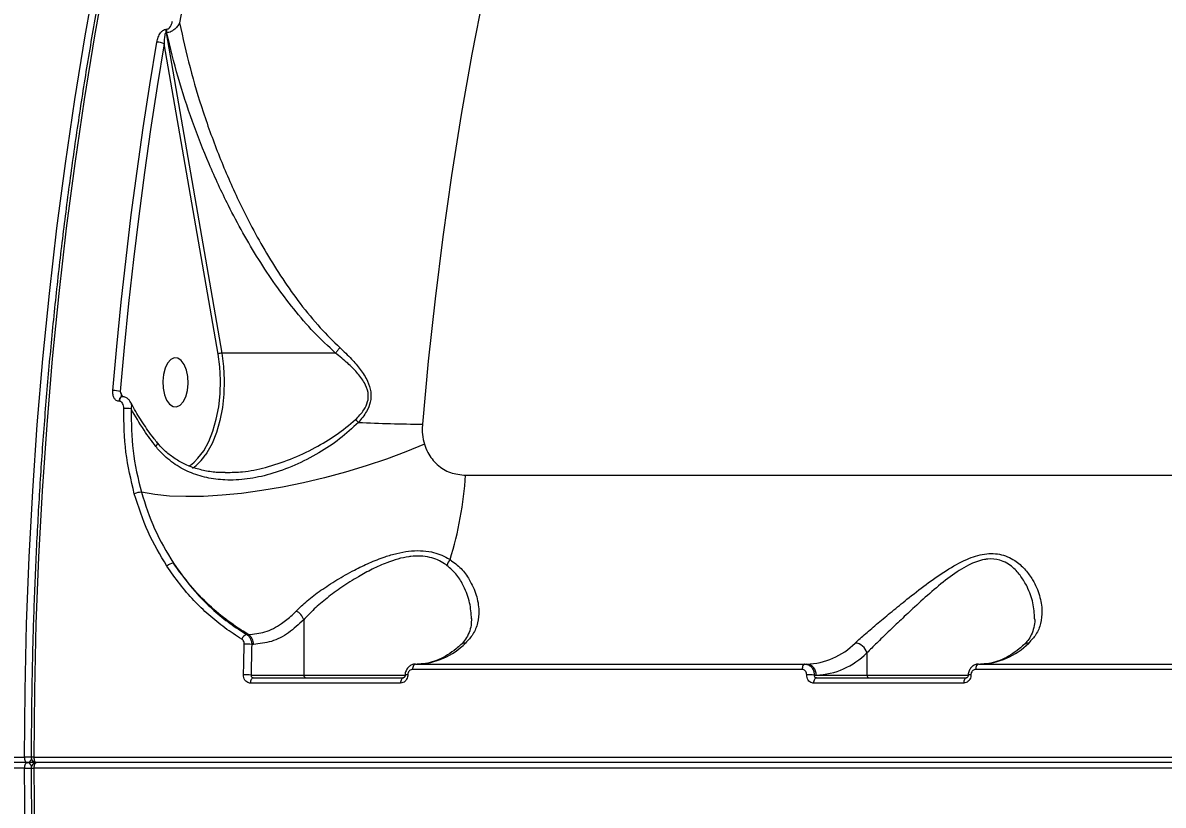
# Model space of a CAD drawing. Header units: millimetres. Extents: x -6028 to 5958, y -6064 to 4137.
# Drawn here: x -2069.1 to -1860.8, y 1356 to 1498.9 of the extents above; entities that cross this region are included whole.
import ezdxf

# ---------------------------------------------------------------- set-up
doc = ezdxf.new("R2010")
doc.units = ezdxf.units.MM
for name, color, linetype in [('DIKOM_ОБЪЕКТ', 7, 'Continuous'), ('DIKOM_РАЗМЕР_ЗОНА', 7, 'Continuous'), ('DIKOM_РАЗМЕР_ОБЪЕКТА', 7, 'Continuous')]:
    doc.layers.add(name, color=color, linetype=linetype)
doc.styles.add('style1', font='arial.ttf', dxfattribs={"width": 0.8})
doc.dimstyles.new('1-50', dxfattribs={"dimtxt": 300, "dimasz": 200, "dimexe": 100, "dimexo": 0, "dimgap": 100, "dimtad": 1, "dimtxsty": 'style1', "dimcen": 200, "dimclrd": 7, "dimclre": 7, "dimclrt": 7, "dimadec": 1, "dimazin": 2, "dimtfac": 1, "dimtmove": 0, "dimatfit": 2, "dimfxl": 0, "dimlwd": 25, "dimlwe": 18, "dimarcsym": 0})

# ---------------------------------------------------------------- blocks, each defined once
blk = doc.blocks.new('*D9')
at = {"layer": 'Defpoints', "color": 0, "transparency": 16777216}
for p in [(-6027.56, 1459.58), (4556.58, 1382.7), (4556.58, -5964.37)]:
    blk.add_point(p, dxfattribs=at)
at = {"layer": 'DIKOM_РАЗМЕР_ЗОНА', "color": 7, "lineweight": 18, "transparency": 16777216}
for p, q in [((-6027.56, 1459.58), (-6027.56, -6064.37)), ((4556.58, 1382.7), (4556.58, -6064.37))]:
    blk.add_line(p, q, dxfattribs=at)
at = {"layer": 'DIKOM_РАЗМЕР_ЗОНА', "color": 7, "lineweight": 25, "transparency": 16777216}
blk.add_line((-5827.56, -5964.37), (4356.58, -5964.37), dxfattribs=at)
at = {"layer": 'DIKOM_РАЗМЕР_ЗОНА', "color": 7, "transparency": 16777216}
for points in [[(-5827.56, -5931.03), (-5827.56, -5997.7), (-6027.56, -5964.37)], [(4356.58, -5931.03), (4356.58, -5997.7), (4556.58, -5964.37)]]:
    blk.add_solid(points, dxfattribs=at)
at = {"layer": 'DIKOM_РАЗМЕР_ЗОНА', "color": 7, "transparency": 16777216, "insert": (157.08, -5711.2), "char_height": 300, "attachment_point": 5, "style": 'style1'}
blk.add_mtext('10600', dxfattribs=at)
blk = doc.blocks.new('*D12')
at = {"layer": 'Defpoints', "color": 0, "transparency": 16777216}
for p in [(3056.58, 1987.9), (-4027.97, 676.5), (3056.58, -3714.77)]:
    blk.add_point(p, dxfattribs=at)
at = {"layer": 'DIKOM_РАЗМЕР_ОБЪЕКТА', "color": 7, "lineweight": 18, "transparency": 16777216}
for p, q in [((3056.58, 1987.9), (3056.58, -3814.77)), ((-4027.97, 676.5), (-4027.97, -3814.77))]:
    blk.add_line(p, q, dxfattribs=at)
at = {"layer": 'DIKOM_РАЗМЕР_ОБЪЕКТА', "color": 7, "lineweight": 25, "transparency": 16777216}
blk.add_line((-3827.97, -3714.77), (2856.58, -3714.77), dxfattribs=at)
at = {"layer": 'DIKOM_РАЗМЕР_ОБЪЕКТА', "color": 7, "transparency": 16777216}
for points in [[(-3827.97, -3681.44), (-3827.97, -3748.11), (-4027.97, -3714.77)], [(2856.58, -3681.44), (2856.58, -3748.11), (3056.58, -3714.77)]]:
    blk.add_solid(points, dxfattribs=at)
at = {"layer": 'DIKOM_РАЗМЕР_ОБЪЕКТА', "color": 7, "transparency": 16777216, "insert": (20, -3461.6), "char_height": 300, "attachment_point": 5, "style": 'style1'}
blk.add_mtext('7100', dxfattribs=at)

msp = doc.modelspace()

# ---------------------------------------------------------------- linework, layer by layer
at = {"layer": 'DIKOM_ОБЪЕКТ', "color": 7, "linetype": 'Continuous', "lineweight": 15}
for p, q in [((-2042.913, 1497.751), (-2042.809, 1497.751)), ((-2042.913, 1497.112), (-2032.745, 1438.582)), ((-2042.808, 1497.112), (-2042.913, 1497.112)), ((-2033.418, 1438.423), (-2043.259, 1495.071)), ((-2011.961, 1438.582), (-2032.745, 1438.582)), ((-2051.283, 1431.584), (-2050.859, 1430.61)), ((-2051.451, 1429.79), (-2051.525, 1429.79)), ((-2032.153, 1416.786), (-2031.955, 1416.794)), ((-1988.203, 1416.273), (-1688.195, 1416.273)), ((-2017.77, 1389.872), (-2017.77, 1379.771)), ((-2028.184, 1387.168), (-2027.9, 1387.168)), ((-2026.961, 1385.384), (-2027.269, 1385.384)), ((-1914.91, 1383.821), (-1914.91, 1379.771)), ((-1997.377, 1381.771), (-1926.232, 1381.771)), ((-1926.232, 1381.771), (-1925.893, 1381.771)), ((-1894.517, 1381.771), (-1823.372, 1381.771)), ((-2027.398, 1379.771), (-2017.77, 1379.771)), ((-2026.998, 1379.271), (-1999.569, 1379.271)), ((-2017.77, 1379.771), (-1999.206, 1379.771)), ((-1926.747, 1380.811), (-1997.892, 1380.811)), ((-1924.538, 1379.771), (-1924.178, 1379.771)), ((-1924.178, 1379.771), (-1914.91, 1379.771)), ((-1924.138, 1379.271), (-1896.709, 1379.271)), ((-1914.91, 1379.771), (-1896.346, 1379.771)), ((-1823.887, 1380.811), (-1895.032, 1380.811)), ((-2000.083, 1378.305), (-2027.513, 1378.305)), ((-1897.223, 1378.305), (-1924.653, 1378.305)), ((-2483.655, 1364.773), (-2068.786, 1364.773)), ((-2067.071, 1364.773), (-1652.203, 1364.773)), ((-2068.786, 1362.768), (-2483.655, 1362.768)), ((-2068.271, 1363.771), (-2483.14, 1363.771)), ((-2066.556, 1363.771), (-2068.271, 1363.771)), ((-1652.203, 1362.768), (-2067.071, 1362.768)), ((-1651.687, 1363.771), (-2066.556, 1363.771))]:
    msp.add_line(p, q, dxfattribs=at)
at = {"layer": 'DIKOM_ОБЪЕКТ', "color": 7, "linetype": 'Continuous', "lineweight": 15, "flags": 128}
for points in [[(-2026.31, 1561.965), (-2028.365, 1554.344), (-2030.34, 1546.641), (-2032.232, 1538.862), (-2034.042, 1531.009), (-2035.769, 1523.086), (-2037.411, 1515.095), (-2038.969, 1507.041), (-2040.441, 1498.926)], [(-2068.786, 1364.773), (-2068.68, 1376.96), (-2068.391, 1389.136), (-2067.922, 1401.291), (-2067.27, 1413.414), (-2066.438, 1425.496), (-2065.425, 1437.525), (-2064.233, 1449.493), (-2062.863, 1461.388), (-2061.315, 1473.201), (-2059.592, 1484.921), (-2057.694, 1496.54), (-2055.623, 1508.047)], [(-2053.909, 1508.047), (-2055.979, 1496.54), (-2057.877, 1484.921), (-2059.601, 1473.201), (-2061.148, 1461.388), (-2062.519, 1449.493), (-2063.711, 1437.525), (-2064.723, 1425.496), (-2065.556, 1413.414), (-2066.207, 1401.291), (-2066.677, 1389.136), (-2066.965, 1376.96), (-2067.071, 1364.773)], [(-1984.931, 1504.091), (-1987.049, 1493.19), (-1988.996, 1482.169), (-1990.769, 1471.037), (-1992.366, 1459.806), (-1993.786, 1448.485), (-1995.027, 1437.086), (-1996.089, 1425.618)], [(-2052.648, 1431.746), (-2051.924, 1439.823), (-2051.119, 1447.872), (-2050.233, 1455.889), (-2049.267, 1463.87), (-2048.22, 1471.814), (-2047.094, 1479.716), (-2045.889, 1487.574), (-2044.605, 1495.385)], [(-2043.259, 1495.071), (-2044.54, 1487.279), (-2045.742, 1479.44), (-2046.866, 1471.556), (-2047.91, 1463.632), (-2048.874, 1455.669), (-2049.757, 1447.672), (-2050.561, 1439.642), (-2051.283, 1431.584)], [(-2039.205, 1435.48), (-2039.613, 1436.487), (-2040.151, 1437.23), (-2040.774, 1437.649), (-2041.433, 1437.709), (-2042.074, 1437.407), (-2042.645, 1436.767), (-2043.1, 1435.84), (-2043.403, 1434.702), (-2043.528, 1433.444), (-2043.465, 1432.169), (-2043.22, 1430.98), (-2042.812, 1429.973), (-2042.274, 1429.23), (-2041.651, 1428.811), (-2040.992, 1428.75), (-2040.351, 1429.052), (-2039.78, 1429.693), (-2039.325, 1430.62), (-2039.022, 1431.758), (-2038.898, 1433.016), (-2038.96, 1434.291), (-2039.205, 1435.48)], [(-2037.813, 1418.655), (-2037.091, 1419.375), (-2036.051, 1420.757), (-2035.132, 1422.431), (-2034.355, 1424.357), (-2033.739, 1426.491), (-2033.297, 1428.782), (-2033.04, 1431.177), (-2032.974, 1433.62), (-2033.101, 1436.055), (-2033.418, 1438.423)], [(-2032.745, 1438.582), (-2032.419, 1436.14), (-2032.288, 1433.63), (-2032.356, 1431.11), (-2032.621, 1428.64), (-2033.077, 1426.277), (-2033.713, 1424.077), (-2034.514, 1422.091), (-2035.463, 1420.365), (-2035.758, 1419.925)], [(-2050.944, 1430.633), (-2051.08, 1430.596), (-2051.214, 1430.482), (-2051.326, 1430.298), (-2051.407, 1430.062), (-2051.451, 1429.79)], [(-1995.737, 1421.976), (-1999.117, 1420.57), (-2002.666, 1419.237), (-2006.347, 1417.992), (-2010.124, 1416.846), (-2013.96, 1415.811), (-2017.818, 1414.897), (-2021.658, 1414.113), (-2025.444, 1413.467), (-2029.137, 1412.965), (-2032.701, 1412.613), (-2036.102, 1412.413), (-2039.305, 1412.367), (-2042.279, 1412.476), (-2044.994, 1412.74), (-2047.424, 1413.155)], [(-2038.757, 1417.957), (-2038.227, 1418.317), (-2037.813, 1418.655)], [(-2028.77, 1379.809), (-2028.756, 1380.512), (-2028.741, 1381.216), (-2028.726, 1381.919), (-2028.71, 1382.622), (-2028.693, 1383.326), (-2028.676, 1384.029), (-2028.659, 1384.732), (-2028.64, 1385.435)], [(-2027.269, 1385.384), (-2027.287, 1384.682), (-2027.305, 1383.981), (-2027.322, 1383.279), (-2027.338, 1382.578), (-2027.354, 1381.876), (-2027.37, 1381.174), (-2027.384, 1380.472), (-2027.398, 1379.771)], [(-1997.377, 1381.771), (-1997.475, 1381.752), (-1997.57, 1381.698), (-1997.657, 1381.61), (-1997.734, 1381.492), (-1997.798, 1381.347), (-1997.847, 1381.181), (-1997.879, 1381), (-1997.892, 1380.811)], [(-1926.232, 1381.771), (-1926.33, 1381.752), (-1926.425, 1381.698), (-1926.512, 1381.61), (-1926.589, 1381.492), (-1926.653, 1381.347), (-1926.702, 1381.181), (-1926.734, 1381), (-1926.747, 1380.811)], [(-1894.517, 1381.771), (-1894.615, 1381.752), (-1894.709, 1381.698), (-1894.797, 1381.61), (-1894.874, 1381.492), (-1894.938, 1381.347), (-1894.987, 1381.181), (-1895.018, 1381), (-1895.032, 1380.811)], [(-2026.998, 1379.271), (-2027.096, 1379.252), (-2027.191, 1379.198), (-2027.279, 1379.109), (-2027.356, 1378.99), (-2027.42, 1378.844), (-2027.469, 1378.677), (-2027.5, 1378.495), (-2027.513, 1378.305)], [(-1999.569, 1379.271), (-1999.667, 1379.252), (-1999.762, 1379.198), (-1999.849, 1379.109), (-1999.927, 1378.99), (-1999.991, 1378.844), (-2000.039, 1378.677), (-2000.071, 1378.495), (-2000.083, 1378.305)], [(-1924.138, 1379.271), (-1924.236, 1379.252), (-1924.331, 1379.198), (-1924.419, 1379.109), (-1924.496, 1378.99), (-1924.56, 1378.844), (-1924.608, 1378.677), (-1924.64, 1378.495), (-1924.653, 1378.305)], [(-1896.709, 1379.271), (-1896.807, 1379.252), (-1896.902, 1379.198), (-1896.989, 1379.109), (-1897.066, 1378.99), (-1897.131, 1378.844), (-1897.179, 1378.677), (-1897.21, 1378.495), (-1897.223, 1378.305)], [(-2068.786, 1364.773), (-2068.776, 1364.578), (-2068.747, 1364.39), (-2068.699, 1364.216), (-2068.635, 1364.064), (-2068.557, 1363.94), (-2068.468, 1363.847), (-2068.371, 1363.79), (-2068.271, 1363.771)], [(-2067.071, 1364.773), (-2067.062, 1364.578), (-2067.033, 1364.39), (-2066.985, 1364.216), (-2066.921, 1364.064), (-2066.843, 1363.94), (-2066.754, 1363.847), (-2066.657, 1363.79), (-2066.556, 1363.771)], [(-2068.271, 1363.771), (-2068.371, 1363.751), (-2068.468, 1363.694), (-2068.557, 1363.602), (-2068.635, 1363.477), (-2068.699, 1363.325), (-2068.747, 1363.152), (-2068.776, 1362.964), (-2068.786, 1362.768)], [(-2068.68, 1350.581), (-2068.786, 1362.768)], [(-2066.556, 1363.771), (-2066.657, 1363.751), (-2066.754, 1363.694), (-2066.843, 1363.602), (-2066.921, 1363.477), (-2066.985, 1363.325), (-2067.033, 1363.152), (-2067.062, 1362.964), (-2067.071, 1362.768)], [(-2067.071, 1362.768), (-2066.965, 1350.581)]]:
    msp.add_lwpolyline(points, dxfattribs=at)
at = {"layer": 'DIKOM_ОБЪЕКТ', "color": 7, "linetype": 'Continuous', "lineweight": 15}
for centre, radius, start, end in [((-2041.045, 1497.432), 1.895, 170.31174, 189.70965), ((-2040.94, 1497.432), 1.895, 170.31174, 189.70965), ((-2044.573, 1492.474), 2.91, 63.15889, 90.63353), ((-2032.761, 1437.153), 1.429, 89.36741, 117.36312), ((-2052.604, 1426.279), 5.467, 76.0158, 90.46492), ((-2050.681, 1429.867), 0.848, 115.63527, 185.18506), ((-2050.252, 1423.699), 4.798, 78.58094, 94.54458), ((-1984.337, 1449.672), 33.371, 224.08559, 225.32622), ((-1995.662, 1653.411), 227.793, 266.94584, 269.8926), ((-2042.89, 1424.687), 8.576, 304.1297, 326.26371), ((-2055.578, 1420.734), 67.522, 342.88583, 356.21154), ((-2047.563, 1410.452), 2.706, 87.0718, 115.29399), ((-2041.422, 1398.326), 1.894, 94.807, 134.90105), ((-1988.818, 1398.952), 2.936, 139.36998, 162.83631), ((-2020.192, 1389.146), 2.528, 16.70529, 66.19003), ((-2027.853, 1385.908), 1.302, 104.70504, 161.1247), ((-2028.592, 1368.462), 16.973, 85.52899, 90.16325), ((-2029.016, 1385.441), 2.056, 358.40832, 57.13894), ((-1997.512, 1394.884), 13.122, 272.07161, 315.14111), ((-1988.245, 1384.312), 1.316, 88.48498, 131.65484), ((-1926.367, 1394.884), 13.122, 272.07265, 315.14007), ((-1917.217, 1383.258), 2.375, 13.71547, 86.33731), ((-1894.652, 1394.884), 13.122, 272.07161, 315.14111), ((-1885.386, 1384.314), 1.314, 88.4503, 131.68952), ((-1924.676, 1393.54), 13.778, 272.07184, 315.14045), ((-1926.047, 1379.903), 1.874, 355.93752, 85.26326), ((-2028.722, 1356.884), 22.925, 86.69033, 90.12081), ((-2017.303, 1379.737), 0.468, 175.94375, 265.25688), ((-1998.919, 1377.346), 2.467, 86.53024, 97.82311), ((-1925.862, 1356.884), 22.925, 86.69033, 90.12081), ((-1914.443, 1379.737), 0.468, 175.94375, 265.25688), ((-1896.059, 1377.353), 2.46, 86.51427, 97.83908), ((-2068.793, 947.845), 416.928, 89.8301, 89.99905), ((-2068.311, 1364.639), 0.869, 272.65346, 343.10075), ((-2067.221, 1325.959), 38.814, 89.77887, 90.49473), ((-2066.556, 1364.771), 1, 179.92957, 196.56023), ((-2066.556, 1364.771), 1, 196.56023, 270), ((-2068.775, 1767.629), 404.861, 269.99844, 270.17242), ((-2068.311, 1362.903), 0.869, 16.89925, 87.34654), ((-2066.556, 1362.771), 1, 90, 180.07043), ((-2067.221, 1401.563), 38.795, 269.50505, 270.22126)]:
    msp.add_arc(centre, radius, start, end, dxfattribs=at)
for points, knots in [([(-1899.233, 1773.124), (-1899.791, 1772.886), (-1902.288, 1771.821), (-1906.685, 1769.62), (-1912.418, 1766.515), (-1918.101, 1763.084), (-1923.735, 1759.358), (-1929.313, 1755.332), (-1934.833, 1751.012), (-1940.288, 1746.399), (-1945.676, 1741.498), (-1950.992, 1736.313), (-1956.233, 1730.846), (-1961.393, 1725.104), (-1966.469, 1719.089), (-1971.458, 1712.807), (-1976.356, 1706.263), (-1981.159, 1699.46), (-1985.863, 1692.406), (-1990.465, 1685.104), (-1994.961, 1677.56), (-1999.348, 1669.781), (-2003.624, 1661.772), (-2007.783, 1653.538), (-2011.825, 1645.088), (-2015.745, 1636.425), (-2019.541, 1627.558), (-2023.209, 1618.493), (-2026.748, 1609.236), (-2030.154, 1599.795), (-2033.425, 1590.177), (-2036.559, 1580.389), (-2039.553, 1570.438), (-2042.405, 1560.331), (-2045.113, 1550.078), (-2047.674, 1539.684), (-2050.088, 1529.158), (-2052.352, 1518.508), (-2054.464, 1507.742), (-2056.423, 1496.867), (-2058.228, 1485.893), (-2059.877, 1474.827), (-2061.368, 1463.678), (-2062.702, 1452.453), (-2063.876, 1441.162), (-2064.89, 1429.813), (-2065.744, 1418.414), (-2066.435, 1406.974), (-2066.966, 1395.502), (-2067.331, 1384.006), (-2067.52, 1373.759), (-2067.546, 1367.346), (-2067.556, 1364.772)], [0, 0, 0, 0, 0.0058769, 0.0262677, 0.0466644, 0.0670671, 0.087475, 0.1078877, 0.128305, 0.1487259, 0.1691501, 0.1895772, 0.2100063, 0.2304373, 0.2508696, 0.2713031, 0.2917369, 0.3121714, 0.3326059, 0.3530406, 0.373475, 0.3939092, 0.4143428, 0.434776, 0.4552089, 0.4756411, 0.4960727, 0.5165039, 0.5369345, 0.5573646, 0.5777942, 0.5982231, 0.6186517, 0.6390797, 0.6595072, 0.6799343, 0.7003609, 0.7207873, 0.7412132, 0.7616388, 0.7820642, 0.8024891, 0.8229139, 0.8433384, 0.8637627, 0.8841868, 0.9046108, 0.9250347, 0.9454584, 0.9658821, 0.9863057, 1, 1, 1, 1]), ([(-2044.605, 1495.385), (-2044.533, 1495.695), (-2044.397, 1496.292), (-2044.005, 1497.025), (-2043.593, 1497.477), (-2043.235, 1497.708), (-2043.021, 1497.737), (-2042.913, 1497.751)], [0, 0, 0, 0, 0.30889601, 0.59235274, 0.76973081, 0.8844916, 1, 1, 1, 1]), ([(-2042.809, 1497.751), (-2042.739, 1497.76), (-2042.6, 1497.778), (-2042.374, 1497.924), (-2042.119, 1498.206), (-2041.878, 1498.662), (-2041.792, 1499.031), (-2041.747, 1499.225)], [0, 0, 0, 0, 0.1189656, 0.2373779, 0.412303, 0.6910244, 1, 1, 1, 1]), ([(-2040.441, 1498.926), (-2040.566, 1498.691), (-2040.812, 1498.228), (-2041.388, 1497.671), (-2041.936, 1497.334), (-2042.401, 1497.155), (-2042.67, 1497.127), (-2042.808, 1497.112)], [0, 0, 0, 0, 0.27363785, 0.53724172, 0.72079161, 0.85656157, 1, 1, 1, 1]), ([(-2040.441, 1498.926), (-2039.845, 1496.197), (-2038.654, 1490.738), (-2036.194, 1482.566), (-2033.252, 1474.444), (-2029.474, 1465.776), (-2025.55, 1458.327), (-2021.662, 1452.106), (-2018.406, 1447.534), (-2014.954, 1443.279), (-2012.385, 1440.767), (-2011.174, 1439.583)], [0, 0, 0, 0, 0.126975, 0.2539551, 0.3836715, 0.5133751, 0.6746727, 0.7565617, 0.8384273, 0.9238212, 1, 1, 1, 1]), ([(-2042.913, 1497.112), (-2042.927, 1497.11), (-2042.96, 1497.105), (-2043.013, 1497.06), (-2043.103, 1496.916), (-2043.276, 1496.255), (-2043.266, 1495.601), (-2043.259, 1495.071)], [0, 0, 0, 0, 0.0233241, 0.0519748, 0.1042282, 0.2733861, 1, 1, 1, 1]), ([(-2011.954, 1438.585), (-2013.296, 1439.833), (-2015.997, 1442.344), (-2019.619, 1446.589), (-2022.974, 1451.045), (-2026.06, 1455.706), (-2028.922, 1460.54), (-2031.998, 1466.343), (-2035.143, 1473.125), (-2038.201, 1480.96), (-2040.829, 1488.964), (-2042.148, 1494.396), (-2042.808, 1497.112)], [0, 0, 0, 0, 0.0822817, 0.1655633, 0.2475161, 0.32949, 0.4129251, 0.4963688, 0.6209049, 0.7454527, 0.8727283, 1, 1, 1, 1]), ([(-2011.174, 1439.583), (-2011.202, 1439.552), (-2011.347, 1439.387), (-2011.635, 1439.04), (-2011.841, 1438.747), (-2011.954, 1438.585)], [0, 0, 0, 0, 0.0926998, 0.4977902, 1, 1, 1, 1]), ([(-2011.174, 1439.583), (-2010.451, 1438.9), (-2009.121, 1437.646), (-2007.398, 1435.631), (-2006.117, 1433.662), (-2005.418, 1431.61), (-2005.504, 1429.639), (-2006.32, 1427.692), (-2007.26, 1426.58), (-2007.799, 1425.941)], [0, 0, 0, 0, 0.1839946, 0.3384111, 0.4956207, 0.6241616, 0.7374519, 0.8492078, 1, 1, 1, 1]), ([(-2011.961, 1438.582), (-2011.96, 1438.582), (-2011.958, 1438.583), (-2011.956, 1438.583), (-2011.955, 1438.585), (-2011.954, 1438.585)], [0, 0, 0, 0, 0.419486, 0.7630073, 1, 1, 1, 1]), ([(-2008.307, 1426.455), (-2007.762, 1427.014), (-2006.827, 1427.972), (-2006.041, 1429.607), (-2005.945, 1430.728), (-2006.094, 1431.896), (-2006.694, 1433.337), (-2008.026, 1435.083), (-2009.838, 1436.858), (-2011.21, 1437.973), (-2011.961, 1438.582)], [0, 0, 0, 0, 0.150407, 0.257914, 0.342075, 0.3655578, 0.4905057, 0.6488147, 0.8079295, 1, 1, 1, 1]), ([(-2051.525, 1429.79), (-2051.644, 1429.805), (-2051.88, 1429.835), (-2052.208, 1430.08), (-2052.495, 1430.506), (-2052.664, 1431.098), (-2052.653, 1431.541), (-2052.648, 1431.746)], [0, 0, 0, 0, 0.1523115, 0.3040494, 0.5080421, 0.7732364, 1, 1, 1, 1]), ([(-2051.283, 1431.584), (-2051.256, 1431.448), (-2051.203, 1431.178), (-2051.099, 1430.915), (-2051.048, 1430.784)], [0, 0, 0, 0, 0.50194684, 1, 1, 1, 1]), ([(-2050.632, 1428.481), (-2050.64, 1428.647), (-2050.655, 1428.976), (-2050.817, 1429.382), (-2051.039, 1429.648), (-2051.257, 1429.773), (-2051.396, 1429.785), (-2051.451, 1429.79)], [0, 0, 0, 0, 0.2718085, 0.538825, 0.7375827, 0.8966127, 1, 1, 1, 1]), ([(-2050.95, 1430.618), (-2050.948, 1430.617), (-2050.94, 1430.613), (-2050.977, 1430.647), (-2051.022, 1430.711), (-2051.043, 1430.769), (-2051.048, 1430.784)], [0, 0, 0, 0, 0.1288295, 0.4928253, 0.8747774, 1, 1, 1, 1]), ([(-2049.443, 1429.627), (-2049.514, 1429.766), (-2049.68, 1430.092), (-2050.132, 1430.439), (-2050.593, 1430.637), (-2050.867, 1430.614), (-2050.943, 1430.607)], [0, 0, 0, 0, 0.243372, 0.5722523, 0.8812549, 1, 1, 1, 1]), ([(-2049.425, 1429.612), (-2049.403, 1429.58), (-2049.276, 1429.398), (-2049.221, 1428.973), (-2049.277, 1428.581), (-2049.302, 1428.401)], [0, 0, 0, 0, 0.1046157, 0.5903854, 1, 1, 1, 1]), ([(-2044.603, 1422.339), (-2044.811, 1422.593), (-2045.749, 1423.739), (-2047.18, 1425.841), (-2048.569, 1428.027), (-2049.214, 1429.297), (-2049.386, 1429.635)], [0, 0, 0, 0, 0.1077386, 0.4853461, 0.8633505, 1, 1, 1, 1]), ([(-2048.719, 1412.899), (-2049.319, 1415.4), (-2050.535, 1420.467), (-2050.599, 1425.788), (-2050.632, 1428.481)], [0, 0, 0, 0, 0.4937612, 1, 1, 1, 1]), ([(-2049.302, 1428.401), (-2049.273, 1425.831), (-2049.213, 1420.624), (-2048.026, 1415.665), (-2047.424, 1413.155)], [0, 0, 0, 0, 0.493766, 1, 1, 1, 1]), ([(-2044.774, 1421.514), (-2045.516, 1422.499), (-2047.216, 1424.756), (-2048.55, 1427.088), (-2049.302, 1428.401)], [0, 0, 0, 0, 0.4365681, 1, 1, 1, 1]), ([(-2007.799, 1425.941), (-2008.91, 1424.894), (-2011.133, 1422.797), (-2015.115, 1420.24), (-2019.381, 1418.012), (-2023.787, 1416.407), (-2028.077, 1415.499), (-2031.963, 1415.298), (-2035.523, 1415.749), (-2038.719, 1416.751), (-2041.641, 1418.399), (-2043.611, 1420.113), (-2044.561, 1421.257), (-2044.774, 1421.514)], [0, 0, 0, 0, 0.1039374, 0.2080564, 0.3213691, 0.4346134, 0.5351316, 0.6355707, 0.7202643, 0.8048992, 0.8901548, 0.9753355, 1, 1, 1, 1]), ([(-2031.955, 1416.794), (-2030.955, 1416.805), (-2028.571, 1416.833), (-2024.606, 1417.667), (-2020.138, 1419.137), (-2015.816, 1421.19), (-2011.77, 1423.563), (-2009.469, 1425.485), (-2008.307, 1426.455)], [0, 0, 0, 0, 0.12019284, 0.28668961, 0.47142101, 0.66043524, 0.82864631, 1, 1, 1, 1]), ([(-1996.089, 1425.618), (-1996.094, 1425.56), (-1996.144, 1424.92), (-1996.139, 1423.666), (-1995.872, 1422.547), (-1995.737, 1421.976)], [0, 0, 0, 0, 0.0468161, 0.5142798, 1, 1, 1, 1]), ([(-2044.65, 1422.326), (-2044.612, 1422.277), (-2044.521, 1422.16), (-2044.585, 1421.872), (-2044.7, 1421.635), (-2044.764, 1421.53), (-2044.774, 1421.514)], [0, 0, 0, 0, 0.29862343, 0.70734565, 0.95457415, 1, 1, 1, 1]), ([(-2032.149, 1416.766), (-2032.682, 1416.768), (-2034.032, 1416.773), (-2036.108, 1417.118), (-2038.326, 1417.754), (-2040.353, 1418.682), (-2042.171, 1419.883), (-2043.603, 1421.102), (-2044.332, 1422.022), (-2044.602, 1422.363)], [0, 0, 0, 0, 0.109936, 0.2787611, 0.4441575, 0.6031312, 0.7585694, 0.9104329, 1, 1, 1, 1]), ([(-1995.737, 1421.976), (-1995.548, 1421.457), (-1995.021, 1420.003), (-1993.446, 1418.078), (-1991.028, 1416.562), (-1989.151, 1416.37), (-1988.203, 1416.273)], [0, 0, 0, 0, 0.1529582, 0.4283715, 0.7114365, 1, 1, 1, 1]), ([(-2042.759, 1399.668), (-2043.977, 1401.704), (-2046.441, 1405.825), (-2047.954, 1410.522), (-2048.719, 1412.899)], [0, 0, 0, 0, 0.4941773, 1, 1, 1, 1]), ([(-2047.424, 1413.155), (-2046.693, 1410.883), (-2045.213, 1406.286), (-2042.801, 1402.253), (-2041.581, 1400.213)], [0, 0, 0, 0, 0.4941568, 1, 1, 1, 1]), ([(-2019.171, 1391.459), (-2018.528, 1392.082), (-2017.241, 1393.33), (-2014.692, 1395.251), (-2011.79, 1397.154), (-2008.783, 1398.85), (-2005.805, 1400.29), (-2003.185, 1401.327), (-2000.767, 1402.041), (-1998.587, 1402.454), (-1996.45, 1402.551), (-1993.958, 1402.256), (-1992.195, 1401.562), (-1991.2, 1400.958), (-1991.046, 1400.864)], [0, 0, 0, 0, 0.1101019, 0.2202196, 0.3292883, 0.4383095, 0.5249622, 0.6115146, 0.6753415, 0.7390959, 0.8039962, 0.8688892, 0.9797331, 1, 1, 1, 1]), ([(-1917.066, 1385.628), (-1916.448, 1386.184), (-1915.212, 1387.295), (-1912.879, 1389.272), (-1910.339, 1391.394), (-1907.411, 1393.77), (-1904.123, 1396.35), (-1900.486, 1398.909), (-1896.904, 1400.944), (-1893.946, 1401.896), (-1891.815, 1402.014), (-1890.269, 1401.802), (-1888.853, 1401.279), (-1887.329, 1400.358), (-1885.864, 1398.979), (-1884.382, 1396.878), (-1883.271, 1394.325), (-1882.826, 1391.607), (-1883.092, 1389.199), (-1883.877, 1387.21), (-1884.886, 1386.127), (-1885.351, 1385.628)], [0, 0, 0, 0, 0.0554766, 0.1110253, 0.1664977, 0.2220066, 0.2900231, 0.3579634, 0.4226764, 0.4774094, 0.5052464, 0.5330944, 0.5627104, 0.5923749, 0.6404303, 0.6885818, 0.760326, 0.8320635, 0.8910027, 0.9498686, 1, 1, 1, 1]), ([(-2027.9, 1387.168), (-2029.138, 1387.959), (-2031.625, 1389.549), (-2035.161, 1392.567), (-2038.561, 1396.067), (-2040.57, 1398.826), (-2041.581, 1400.213)], [0, 0, 0, 0, 0.237387, 0.4771611, 0.7370124, 1, 1, 1, 1]), ([(-2041.581, 1400.213), (-2040.093, 1398.153), (-2037.839, 1395.03), (-2034.2, 1391.537), (-2031.288, 1389.147), (-2029.209, 1387.821), (-2028.184, 1387.168)], [0, 0, 0, 0, 0.3951664, 0.5986711, 0.802178, 1, 1, 1, 1]), ([(-1991.623, 1399.819), (-1991.763, 1399.917), (-1992.666, 1400.545), (-1994.235, 1401.253), (-1996.423, 1401.557), (-1997.738, 1401.511), (-1999.125, 1401.331), (-2000.587, 1401.008), (-2002.837, 1400.241), (-2005.273, 1399.142), (-2008.048, 1397.621), (-2010.853, 1395.84), (-2013.565, 1393.844), (-2015.953, 1391.833), (-2017.165, 1390.526), (-2017.77, 1389.872)], [0, 0, 0, 0, 0.0201033, 0.1287305, 0.186358, 0.2439931, 0.2548516, 0.3176632, 0.380578, 0.4675424, 0.5546235, 0.665368, 0.7761641, 0.8880927, 1, 1, 1, 1]), ([(-1987.129, 1390.046), (-1987.196, 1391.021), (-1987.333, 1393.001), (-1988.35, 1395.735), (-1989.722, 1398.126), (-1990.983, 1399.249), (-1991.623, 1399.819)], [0, 0, 0, 0, 0.2830955, 0.5754336, 0.7847476, 1, 1, 1, 1]), ([(-1991.046, 1400.864), (-1990.338, 1400.342), (-1988.922, 1399.295), (-1987.327, 1397.019), (-1986.151, 1394.404), (-1985.69, 1391.679), (-1985.936, 1389.262), (-1986.712, 1387.244), (-1987.734, 1386.142), (-1988.211, 1385.628)], [0, 0, 0, 0, 0.1281519, 0.256737, 0.426815, 0.5968754, 0.737309, 0.8775692, 1, 1, 1, 1]), ([(-1884.28, 1390.059), (-1884.34, 1391.017), (-1884.464, 1392.969), (-1885.43, 1395.612), (-1886.703, 1397.821), (-1887.986, 1399.27), (-1889.34, 1400.248), (-1890.821, 1400.9), (-1892.261, 1401.043), (-1893.709, 1400.851), (-1894.897, 1400.521), (-1897.033, 1399.577), (-1899.806, 1397.732), (-1903.075, 1395.059), (-1906.046, 1392.359), (-1908.706, 1389.874), (-1911.028, 1387.652), (-1913.174, 1385.579), (-1914.332, 1384.407), (-1914.91, 1383.821)], [0, 0, 0, 0, 0.0848991, 0.1730648, 0.2309184, 0.2886268, 0.3230676, 0.357425, 0.4073191, 0.4206107, 0.4522236, 0.483904, 0.5607567, 0.6437062, 0.726773, 0.7952544, 0.8636958, 0.9318922, 1, 1, 1, 1]), ([(-2029.086, 1386.329), (-2030.131, 1386.998), (-2032.222, 1388.335), (-2035.145, 1390.723), (-2037.905, 1393.398), (-2040.482, 1396.362), (-2042, 1398.566), (-2042.759, 1399.668)], [0, 0, 0, 0, 0.19768069, 0.39538859, 0.59309344, 0.79654227, 1, 1, 1, 1]), ([(-2027.9, 1387.168), (-2026.879, 1387.264), (-2024.807, 1387.459), (-2022.13, 1388.866), (-2020.268, 1390.347), (-2019.416, 1391.211), (-2019.171, 1391.459)], [0, 0, 0, 0, 0.3362359, 0.6822421, 0.9087879, 1, 1, 1, 1]), ([(-2017.77, 1389.872), (-2018.685, 1389.026), (-2020.569, 1387.284), (-2023.681, 1385.71), (-2025.857, 1385.493), (-2026.961, 1385.384)], [0, 0, 0, 0, 0.3175086, 0.6539161, 1, 1, 1, 1]), ([(-1987.15, 1390.112), (-1987.157, 1389.699), (-1987.171, 1388.782), (-1987.527, 1387.512), (-1988.154, 1386.367), (-1988.706, 1385.636), (-1989.1, 1385.323), (-1989.134, 1385.296)], [0, 0, 0, 0, 0.220507, 0.4894657, 0.7558791, 0.9790031, 1, 1, 1, 1]), ([(-1884.279, 1390.059), (-1884.275, 1390.009), (-1884.227, 1389.433), (-1884.406, 1388.439), (-1884.821, 1387.163), (-1885.435, 1386.13), (-1886.016, 1385.554), (-1886.276, 1385.296)], [0, 0, 0, 0, 0.0260936, 0.2985403, 0.5705095, 0.8073832, 1, 1, 1, 1]), ([(-2028.64, 1385.435), (-2028.647, 1385.548), (-2028.659, 1385.774), (-2028.8, 1386.073), (-2028.959, 1386.248), (-2029.064, 1386.315), (-2029.086, 1386.329)], [0, 0, 0, 0, 0.3067333, 0.613284, 0.9194848, 1, 1, 1, 1]), ([(-2028.184, 1387.168), (-2028.14, 1387.14), (-2027.928, 1387.005), (-2027.605, 1386.657), (-2027.316, 1386.059), (-2027.285, 1385.609), (-2027.269, 1385.384)], [0, 0, 0, 0, 0.0806543, 0.3870891, 0.6935772, 1, 1, 1, 1]), ([(-1989.124, 1385.292), (-1989.393, 1385.053), (-1990.179, 1384.355), (-1991.507, 1383.416), (-1993.104, 1382.572), (-1994.721, 1382.018), (-1996.032, 1381.794), (-1996.808, 1381.776), (-1997.038, 1381.771)], [0, 0, 0, 0, 0.1034032, 0.3019183, 0.5017467, 0.7047523, 0.9124638, 1, 1, 1, 1]), ([(-1886.264, 1385.292), (-1886.533, 1385.053), (-1887.319, 1384.355), (-1888.647, 1383.416), (-1890.244, 1382.572), (-1891.861, 1382.018), (-1893.172, 1381.794), (-1893.948, 1381.776), (-1894.177, 1381.771)], [0, 0, 0, 0, 0.1033935, 0.3019107, 0.5017443, 0.7047491, 0.9124629, 1, 1, 1, 1]), ([(-1997.411, 1381.751), (-1997.462, 1381.756), (-1997.734, 1381.779), (-1998.216, 1381.593), (-1998.762, 1381.181), (-1999.123, 1380.569), (-1999.282, 1380.067), (-1999.25, 1379.804), (-1999.248, 1379.789)], [0, 0, 0, 0, 0.0531024, 0.2781665, 0.5037817, 0.7375308, 0.9841389, 1, 1, 1, 1]), ([(-1926.232, 1381.771), (-1926.107, 1381.761), (-1925.789, 1381.737), (-1925.309, 1381.497), (-1924.879, 1381.045), (-1924.589, 1380.446), (-1924.555, 1379.996), (-1924.538, 1379.771)], [0, 0, 0, 0, 0.1407407, 0.35546478, 0.57029693, 0.7851525, 1, 1, 1, 1]), ([(-1894.551, 1381.751), (-1894.602, 1381.756), (-1894.874, 1381.779), (-1895.356, 1381.593), (-1895.902, 1381.181), (-1896.263, 1380.569), (-1896.423, 1380.067), (-1896.39, 1379.804), (-1896.388, 1379.789)], [0, 0, 0, 0, 0.0531011, 0.2781595, 0.503769, 0.7375328, 0.9841347, 1, 1, 1, 1]), ([(-2027.513, 1378.305), (-2027.607, 1378.312), (-2027.846, 1378.331), (-2028.204, 1378.511), (-2028.524, 1378.851), (-2028.738, 1379.302), (-2028.759, 1379.64), (-2028.77, 1379.809)], [0, 0, 0, 0, 0.1406409, 0.3551024, 0.5698532, 0.7848701, 1, 1, 1, 1]), ([(-2027.398, 1379.771), (-2027.397, 1379.714), (-2027.394, 1379.602), (-2027.329, 1379.452), (-2027.226, 1379.339), (-2027.109, 1379.279), (-2027.029, 1379.273), (-2026.998, 1379.271)], [0, 0, 0, 0, 0.215445, 0.4305936, 0.6452669, 0.8595438, 1, 1, 1, 1]), ([(-1998.77, 1379.809), (-1998.778, 1379.698), (-1998.799, 1379.418), (-1998.961, 1378.995), (-1999.259, 1378.614), (-1999.649, 1378.355), (-1999.939, 1378.322), (-2000.083, 1378.305)], [0, 0, 0, 0, 0.1418399, 0.3567141, 0.5713141, 0.7857549, 1, 1, 1, 1]), ([(-1999.259, 1379.791), (-1999.259, 1379.76), (-1999.259, 1379.673), (-1999.299, 1379.536), (-1999.368, 1379.405), (-1999.449, 1379.318), (-1999.529, 1379.273), (-1999.554, 1379.269), (-1999.571, 1379.271), (-1999.571, 1379.271)], [0, 0, 0, 0, 0.0835488, 0.2335485, 0.3872463, 0.5495732, 0.7301753, 0.9908111, 1, 1, 1, 1]), ([(-1997.892, 1380.811), (-1997.988, 1380.8), (-1998.182, 1380.778), (-1998.442, 1380.605), (-1998.641, 1380.351), (-1998.75, 1380.069), (-1998.764, 1379.883), (-1998.77, 1379.809)], [0, 0, 0, 0, 0.2142445, 0.4285724, 0.6431741, 0.8580728, 1, 1, 1, 1]), ([(-1925.91, 1379.809), (-1925.918, 1379.921), (-1925.932, 1380.147), (-1926.074, 1380.447), (-1926.287, 1380.674), (-1926.525, 1380.794), (-1926.684, 1380.806), (-1926.747, 1380.811)], [0, 0, 0, 0, 0.2151328, 0.4301432, 0.6449709, 0.859483, 1, 1, 1, 1]), ([(-1924.653, 1378.305), (-1924.747, 1378.312), (-1924.986, 1378.331), (-1925.344, 1378.511), (-1925.664, 1378.851), (-1925.877, 1379.302), (-1925.899, 1379.64), (-1925.91, 1379.809)], [0, 0, 0, 0, 0.140641, 0.3551025, 0.5698853, 0.7848821, 1, 1, 1, 1]), ([(-1924.538, 1379.771), (-1924.537, 1379.714), (-1924.534, 1379.602), (-1924.469, 1379.452), (-1924.366, 1379.339), (-1924.249, 1379.279), (-1924.169, 1379.273), (-1924.138, 1379.271)], [0, 0, 0, 0, 0.215445, 0.4305936, 0.6452669, 0.8595438, 1, 1, 1, 1]), ([(-1895.909, 1379.809), (-1895.918, 1379.698), (-1895.939, 1379.418), (-1896.101, 1378.995), (-1896.399, 1378.614), (-1896.789, 1378.355), (-1897.079, 1378.322), (-1897.223, 1378.305)], [0, 0, 0, 0, 0.1418411, 0.3567172, 0.5713488, 0.785753, 1, 1, 1, 1]), ([(-1896.399, 1379.791), (-1896.399, 1379.76), (-1896.399, 1379.673), (-1896.439, 1379.536), (-1896.508, 1379.406), (-1896.589, 1379.318), (-1896.669, 1379.273), (-1896.696, 1379.269), (-1896.711, 1379.271), (-1896.711, 1379.271)], [0, 0, 0, 0, 0.0835488, 0.2335484, 0.387288, 0.5495692, 0.7301712, 0.9908282, 1, 1, 1, 1]), ([(-1895.032, 1380.811), (-1895.128, 1380.8), (-1895.322, 1380.778), (-1895.582, 1380.605), (-1895.781, 1380.351), (-1895.889, 1380.069), (-1895.904, 1379.883), (-1895.909, 1379.809)], [0, 0, 0, 0, 0.2142538, 0.4285791, 0.6431783, 0.8580744, 1, 1, 1, 1]), ([(-2067.556, 1362.769), (-2067.549, 1360.749), (-2067.529, 1354.889), (-2067.371, 1345.194), (-2067.029, 1333.696), (-2066.522, 1322.219), (-2065.853, 1310.775), (-2065.023, 1299.369), (-2064.032, 1288.013), (-2062.881, 1276.713), (-2061.571, 1265.478), (-2060.102, 1254.317), (-2058.475, 1243.239), (-2056.693, 1232.251), (-2054.756, 1221.362), (-2052.666, 1210.58), (-2050.424, 1199.912), (-2048.032, 1189.368), (-2045.492, 1178.955), (-2042.805, 1168.681), (-2039.974, 1158.553), (-2037, 1148.579), (-2033.886, 1138.767), (-2030.635, 1129.124), (-2027.248, 1119.658), (-2023.728, 1110.374), (-2020.079, 1101.281), (-2016.301, 1092.385), (-2012.399, 1083.693), (-2008.375, 1075.211), (-2004.232, 1066.946), (-1999.973, 1058.904), (-1995.602, 1051.091), (-1991.121, 1043.513), (-1986.534, 1036.175), (-1981.844, 1029.084), (-1977.055, 1022.245), (-1972.171, 1015.662), (-1967.194, 1009.341), (-1962.129, 1003.287), (-1956.98, 997.504), (-1951.75, 991.996), (-1946.443, 986.769), (-1941.063, 981.825), (-1935.615, 977.17), (-1930.102, 972.806), (-1924.529, 968.736), (-1918.9, 964.965), (-1913.22, 961.49), (-1907.491, 958.338), (-1902.872, 955.999), (-1900.151, 954.822), (-1899.369, 954.484)], [0, 0, 0, 0, 0.010755, 0.031188, 0.0516214, 0.0720549, 0.0924885, 0.1129222, 0.133356, 0.15379, 0.1742241, 0.1946585, 0.2150931, 0.2355279, 0.255963, 0.2763984, 0.2968343, 0.3172704, 0.3377069, 0.3581439, 0.3785814, 0.3990192, 0.4194576, 0.4398965, 0.460336, 0.4807758, 0.5012164, 0.5216577, 0.5420996, 0.5625417, 0.5829848, 0.6034282, 0.6238723, 0.6443171, 0.6647619, 0.6852073, 0.7056531, 0.7260988, 0.7465443, 0.7669896, 0.7874343, 0.8078781, 0.8283206, 0.8487615, 0.8692002, 0.8896363, 0.9100692, 0.9304985, 0.9509233, 0.9713433, 0.9917579, 1, 1, 1, 1])]:
    msp.add_open_spline(points, degree=3, knots=knots, dxfattribs=at)

# ---------------------------------------------------------------- dimensions: what is measured, and where the dimension line sits
at = {"layer": 'DIKOM_РАЗМЕР_ЗОНА'}
dim = msp.add_linear_dim(base=(4556.575, -5964.368), p1=(-6027.562, 1459.576), p2=(4556.575, 1382.704), text='10600', dimstyle='1-50', dxfattribs=at)
dim.commit()
dim.dimension.update_dxf_attribs({"geometry": '*D9', "text_midpoint": (157.08, -5964.368), "dimtype": 160})
at = {"layer": 'DIKOM_РАЗМЕР_ОБЪЕКТА'}
dim = msp.add_linear_dim(base=(3056.575, -3714.774), p1=(-4027.972, 676.501), p2=(3056.575, 1987.897), text='7100', dimstyle='1-50', dxfattribs=at)
dim.commit()
dim.dimension.update_dxf_attribs({"geometry": '*D12', "text_midpoint": (20, -3714.774), "dimtype": 160})

doc.saveas('drawing.dxf')
